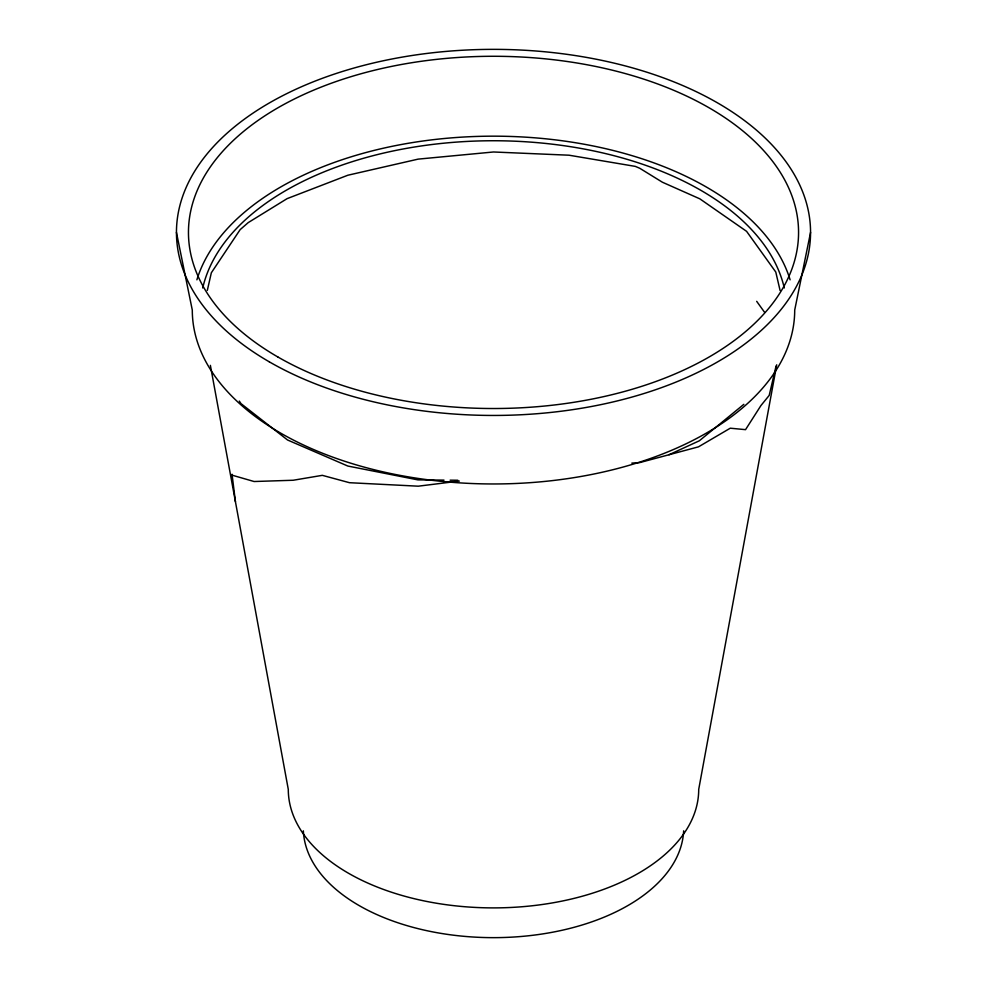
<?xml version="1.0" encoding="UTF-8"?>
<svg xmlns="http://www.w3.org/2000/svg" width="987" height="987" viewBox="0 0 987 987"><rect width="100%" height="100%" fill="white"/><g stroke="black" fill="none" stroke-linecap="round" stroke-linejoin="round"><path stroke-width="1.48" d="M776.72 364.795L698.71 789.415A205.21 118.477 0 0 1 493.5 907.892A205.21 118.477 0 0 1 288.29 789.415L210.379 365.35M810.561 232.401L794.708 310.066A301.208 173.897 0 0 1 493.5 483.963A301.208 173.897 0 0 1 192.292 310.066L176.439 232.401M207.319 290.412L211.341 272.77L240.149 229.626L248.23 222.606L287.118 198.634L347.856 175.23L418.143 159.129L493.5 151.986L569.03 155.206L635.307 166.384L639.736 168.259L662.388 182.213L699.845 198.843L746.591 231.34L775.782 272.042L780.088 290.499M776.066 366.029L769.206 395.392L760.928 405.558L745.543 429.653L730.269 428.198L698.488 446.84L639.539 462.644L631.853 463.1M743.853 404.325L699.339 440.782L669.013 454.736M459.362 481.076L418.266 486.184L349.497 482.705L322.317 475.339L293.201 480.25L254.091 481.52L232.364 475.253L232.031 474.241L235.449 501.791M443.99 480.114L417.92 479.879L347.806 466.037L287.55 439.992L241.013 403.634L239.298 401.08M450.121 480.175L457.795 480.25M756.684 301.331L764.518 312.237M683.658 830.82A190.232 109.828 0 0 1 493.5 937.65A190.232 109.828 0 0 1 303.342 830.82M202.73 287.97A293.275 169.32 0 0 1 493.5 140.746A293.275 169.32 0 0 1 784.27 287.97M196.882 279.827A301.208 173.897 0 0 1 493.5 136.169A301.208 173.897 0 0 1 790.118 279.827M269.303 361.834A317.061 183.051 0 0 0 799.754 279.777A317.061 183.051 0 0 0 411.443 55.593A317.061 183.051 0 0 0 269.303 361.834M277.791 356.936A305.069 176.13 0 0 0 788.169 277.989A305.069 176.13 0 0 0 414.54 62.28A305.069 176.13 0 0 0 277.791 356.936"/></g></svg>
